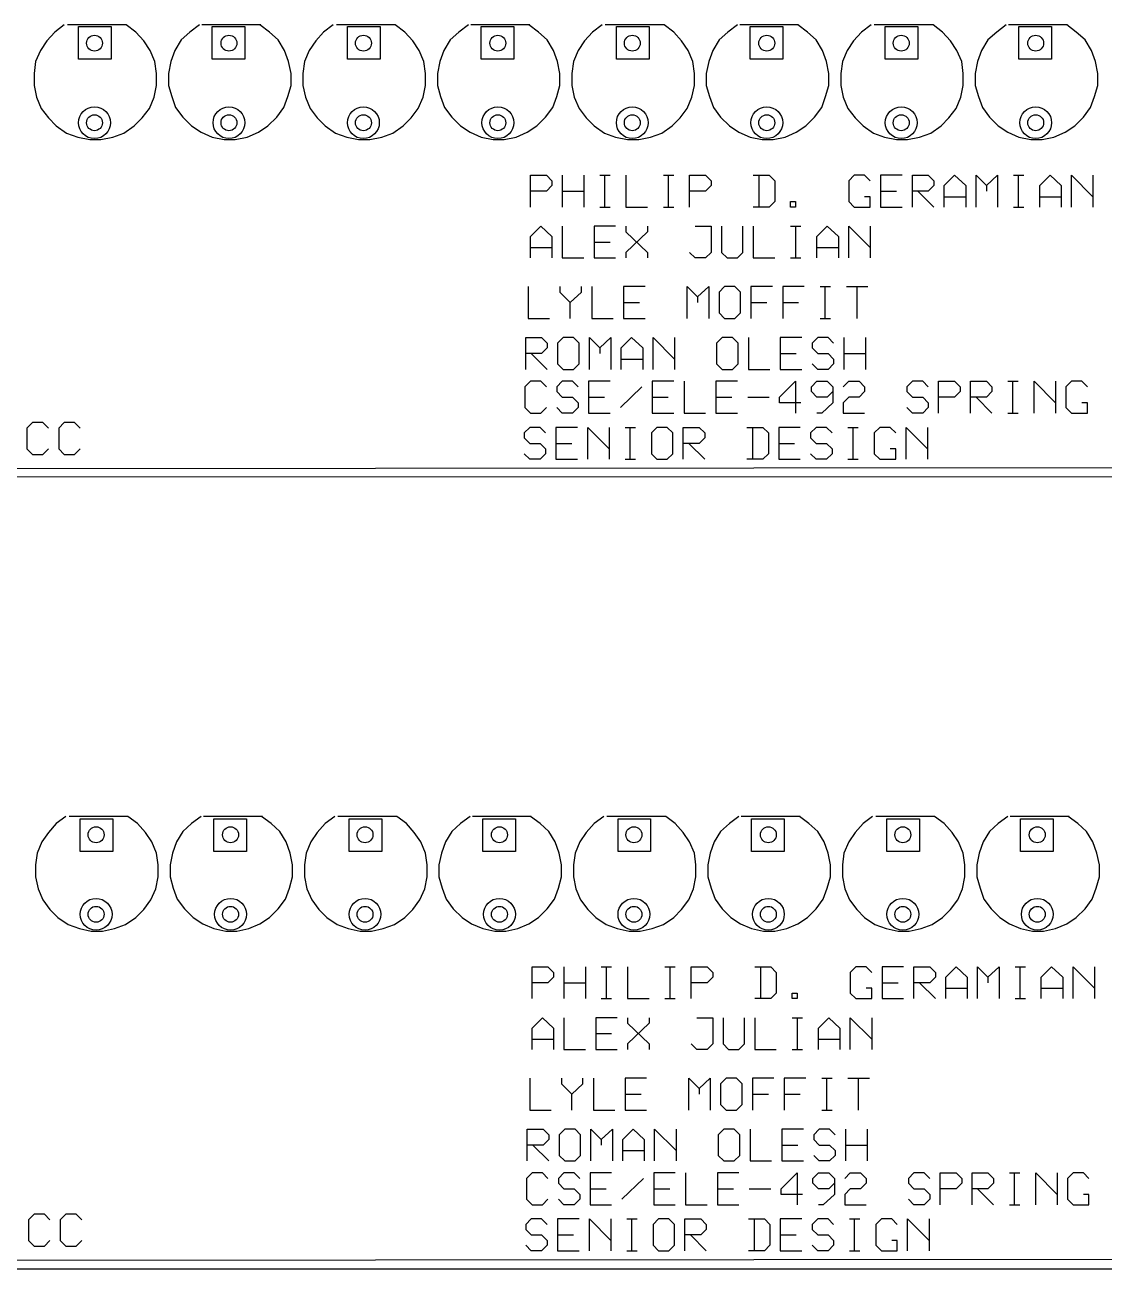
# Model space of a CAD drawing. Extents: x 0 to 7, y 0 to 3.
# Drawn here: x 3.434 to 4.791, y 0 to 1.564 of the extents above; entities that cross this region are included whole.
import ezdxf

# ---------------------------------------------------------------- set-up
doc = ezdxf.new("R2010")
doc.units = 0
doc.layers.get('0').update_dxf_attribs({"linetype": 'CONTINUOUS'})

msp = doc.modelspace()

# ---------------------------------------------------------------- linework, layer by layer
at = {"color": 7}
for p, q in [((3.484, 1.564), (3.472, 1.555)), ((3.562, 1.564), (3.488, 1.564)), ((3.574, 1.555), (3.562, 1.564)), ((3.654, 1.564), (3.642, 1.555)), ((3.731, 1.564), (3.657, 1.564)), ((3.742, 1.555), (3.73, 1.564)), ((3.822, 1.564), (3.81, 1.555)), ((3.9, 1.564), (3.826, 1.564)), ((3.912, 1.555), (3.9, 1.564)), ((3.992, 1.564), (3.98, 1.555)), ((4.069, 1.564), (3.995, 1.564)), ((4.08, 1.555), (4.068, 1.564)), ((4.16, 1.564), (4.148, 1.555)), ((4.238, 1.564), (4.164, 1.564)), ((4.25, 1.555), (4.238, 1.564)), ((4.33, 1.564), (4.318, 1.555)), ((4.407, 1.564), (4.333, 1.564)), ((4.418, 1.555), (4.406, 1.564)), ((4.498, 1.564), (4.486, 1.555)), ((4.576, 1.564), (4.502, 1.564)), ((4.588, 1.555), (4.576, 1.564)), ((4.668, 1.564), (4.656, 1.555)), ((4.745, 1.564), (4.671, 1.564)), ((4.756, 1.555), (4.744, 1.564)), ((3.472, 1.555), (3.462, 1.544)), ((3.502, 1.562), (3.543, 1.562)), ((3.502, 1.521), (3.502, 1.562)), ((3.543, 1.562), (3.543, 1.521)), ((3.584, 1.544), (3.574, 1.555)), ((3.642, 1.555), (3.631, 1.545)), ((3.67, 1.562), (3.711, 1.562)), ((3.67, 1.521), (3.67, 1.562)), ((3.711, 1.562), (3.711, 1.521)), ((3.753, 1.545), (3.742, 1.555)), ((3.81, 1.555), (3.8, 1.544)), ((3.84, 1.562), (3.881, 1.562)), ((3.84, 1.521), (3.84, 1.562)), ((3.881, 1.562), (3.881, 1.521)), ((3.922, 1.544), (3.912, 1.555)), ((3.98, 1.555), (3.969, 1.545)), ((4.008, 1.562), (4.049, 1.562)), ((4.008, 1.521), (4.008, 1.562)), ((4.049, 1.562), (4.049, 1.521)), ((4.091, 1.545), (4.08, 1.555)), ((4.148, 1.555), (4.138, 1.544)), ((4.178, 1.562), (4.219, 1.562)), ((4.178, 1.521), (4.178, 1.562)), ((4.219, 1.562), (4.219, 1.521)), ((4.26, 1.544), (4.25, 1.555)), ((4.318, 1.555), (4.307, 1.545)), ((4.346, 1.562), (4.387, 1.562)), ((4.346, 1.521), (4.346, 1.562)), ((4.387, 1.562), (4.387, 1.521)), ((4.429, 1.545), (4.418, 1.555)), ((4.486, 1.555), (4.476, 1.544)), ((4.516, 1.562), (4.557, 1.562)), ((4.516, 1.521), (4.516, 1.562)), ((4.557, 1.562), (4.557, 1.521)), ((4.598, 1.544), (4.588, 1.555)), ((4.656, 1.555), (4.645, 1.545)), ((4.684, 1.562), (4.725, 1.562)), ((4.684, 1.521), (4.684, 1.562)), ((4.725, 1.562), (4.725, 1.521)), ((4.767, 1.545), (4.756, 1.555)), ((3.462, 1.544), (3.454, 1.532)), ((3.592, 1.532), (3.584, 1.544)), ((3.631, 1.545), (3.623, 1.532)), ((3.761, 1.532), (3.753, 1.545)), ((3.8, 1.544), (3.792, 1.532)), ((3.93, 1.532), (3.922, 1.544)), ((3.969, 1.545), (3.961, 1.532)), ((4.099, 1.532), (4.091, 1.545)), ((4.138, 1.544), (4.13, 1.532)), ((4.268, 1.532), (4.26, 1.544)), ((4.307, 1.545), (4.299, 1.532)), ((4.437, 1.532), (4.429, 1.545)), ((4.476, 1.544), (4.468, 1.532)), ((4.606, 1.532), (4.598, 1.544)), ((4.645, 1.545), (4.637, 1.532)), ((4.775, 1.532), (4.767, 1.545)), ((3.448, 1.518), (3.446, 1.503)), ((3.454, 1.532), (3.448, 1.518)), ((3.543, 1.521), (3.502, 1.521)), ((3.598, 1.518), (3.592, 1.532)), ((3.6, 1.503), (3.598, 1.518)), ((3.618, 1.518), (3.615, 1.503)), ((3.623, 1.532), (3.618, 1.518)), ((3.711, 1.521), (3.67, 1.521)), ((3.766, 1.518), (3.761, 1.532)), ((3.769, 1.503), (3.766, 1.518)), ((3.786, 1.518), (3.784, 1.503)), ((3.792, 1.532), (3.786, 1.518)), ((3.881, 1.521), (3.84, 1.521)), ((3.936, 1.518), (3.93, 1.532)), ((3.938, 1.503), (3.936, 1.518)), ((3.956, 1.518), (3.953, 1.503)), ((3.961, 1.532), (3.956, 1.518)), ((4.049, 1.521), (4.008, 1.521)), ((4.104, 1.518), (4.099, 1.532)), ((4.107, 1.503), (4.104, 1.518)), ((4.124, 1.518), (4.122, 1.503)), ((4.13, 1.532), (4.124, 1.518)), ((4.219, 1.521), (4.178, 1.521)), ((4.274, 1.518), (4.268, 1.532)), ((4.276, 1.503), (4.274, 1.518)), ((4.294, 1.518), (4.291, 1.503)), ((4.299, 1.532), (4.294, 1.518)), ((4.387, 1.521), (4.346, 1.521)), ((4.442, 1.518), (4.437, 1.532)), ((4.445, 1.503), (4.442, 1.518)), ((4.462, 1.518), (4.46, 1.503)), ((4.468, 1.532), (4.462, 1.518)), ((4.557, 1.521), (4.516, 1.521)), ((4.612, 1.518), (4.606, 1.532)), ((4.614, 1.503), (4.612, 1.518)), ((4.632, 1.518), (4.629, 1.503)), ((4.637, 1.532), (4.632, 1.518)), ((4.725, 1.521), (4.684, 1.521)), ((4.78, 1.518), (4.775, 1.532)), ((4.783, 1.503), (4.78, 1.518)), ((3.446, 1.503), (3.446, 1.488)), ((3.6, 1.488), (3.6, 1.503)), ((3.615, 1.503), (3.615, 1.488)), ((3.769, 1.488), (3.769, 1.503)), ((3.784, 1.503), (3.784, 1.488)), ((3.938, 1.488), (3.938, 1.503)), ((3.953, 1.503), (3.953, 1.488)), ((4.107, 1.488), (4.107, 1.503)), ((4.122, 1.503), (4.122, 1.488)), ((4.276, 1.488), (4.276, 1.503)), ((4.291, 1.503), (4.291, 1.488)), ((4.445, 1.488), (4.445, 1.503)), ((4.46, 1.503), (4.46, 1.488)), ((4.614, 1.488), (4.614, 1.503)), ((4.629, 1.503), (4.629, 1.488)), ((4.783, 1.488), (4.783, 1.503)), ((3.446, 1.488), (3.449, 1.473)), ((3.597, 1.473), (3.6, 1.488)), ((3.615, 1.488), (3.619, 1.474)), ((3.765, 1.474), (3.769, 1.488)), ((3.784, 1.488), (3.787, 1.473)), ((3.935, 1.473), (3.938, 1.488)), ((3.953, 1.488), (3.957, 1.474)), ((4.103, 1.474), (4.107, 1.488)), ((4.122, 1.488), (4.125, 1.473)), ((4.273, 1.473), (4.276, 1.488)), ((4.291, 1.488), (4.295, 1.474)), ((4.441, 1.474), (4.445, 1.488)), ((4.46, 1.488), (4.463, 1.473)), ((4.611, 1.473), (4.614, 1.488)), ((4.629, 1.488), (4.633, 1.474)), ((4.779, 1.474), (4.783, 1.488)), ((3.449, 1.473), (3.455, 1.459)), ((3.591, 1.459), (3.597, 1.473)), ((3.619, 1.474), (3.624, 1.46)), ((3.76, 1.46), (3.765, 1.474)), ((3.787, 1.473), (3.793, 1.459)), ((3.929, 1.459), (3.935, 1.473)), ((3.957, 1.474), (3.962, 1.46)), ((4.098, 1.46), (4.103, 1.474)), ((4.125, 1.473), (4.131, 1.459)), ((4.267, 1.459), (4.273, 1.473)), ((4.295, 1.474), (4.3, 1.46)), ((4.436, 1.46), (4.441, 1.474)), ((4.463, 1.473), (4.469, 1.459)), ((4.605, 1.459), (4.611, 1.473)), ((4.633, 1.474), (4.638, 1.46)), ((4.774, 1.46), (4.779, 1.474)), ((3.455, 1.459), (3.464, 1.447)), ((3.582, 1.447), (3.591, 1.459)), ((3.624, 1.46), (3.633, 1.448)), ((3.751, 1.448), (3.76, 1.46)), ((3.793, 1.459), (3.802, 1.447)), ((3.92, 1.447), (3.929, 1.459)), ((3.962, 1.46), (3.971, 1.448)), ((4.089, 1.448), (4.098, 1.46)), ((4.131, 1.459), (4.14, 1.447)), ((4.258, 1.447), (4.267, 1.459)), ((4.3, 1.46), (4.309, 1.448)), ((4.427, 1.448), (4.436, 1.46)), ((4.469, 1.459), (4.478, 1.447)), ((4.596, 1.447), (4.605, 1.459)), ((4.638, 1.46), (4.647, 1.448)), ((4.765, 1.448), (4.774, 1.46)), ((3.464, 1.447), (3.474, 1.437)), ((3.572, 1.437), (3.582, 1.447)), ((3.633, 1.448), (3.644, 1.437)), ((3.74, 1.437), (3.751, 1.448)), ((3.802, 1.447), (3.812, 1.437)), ((3.91, 1.437), (3.92, 1.447)), ((3.971, 1.448), (3.982, 1.437)), ((4.078, 1.437), (4.089, 1.448)), ((4.14, 1.447), (4.15, 1.437)), ((4.248, 1.437), (4.258, 1.447)), ((4.309, 1.448), (4.32, 1.437)), ((4.416, 1.437), (4.427, 1.448)), ((4.478, 1.447), (4.488, 1.437)), ((4.586, 1.437), (4.596, 1.447)), ((4.647, 1.448), (4.658, 1.437)), ((4.754, 1.437), (4.765, 1.448)), ((3.474, 1.437), (3.487, 1.428)), ((3.487, 1.428), (3.501, 1.423)), ((3.545, 1.423), (3.559, 1.428)), ((3.559, 1.428), (3.572, 1.437)), ((3.644, 1.437), (3.656, 1.429)), ((3.656, 1.429), (3.67, 1.423)), ((3.714, 1.423), (3.728, 1.429)), ((3.728, 1.429), (3.74, 1.437)), ((3.812, 1.437), (3.825, 1.428)), ((3.825, 1.428), (3.839, 1.423)), ((3.883, 1.423), (3.897, 1.428)), ((3.897, 1.428), (3.91, 1.437)), ((3.982, 1.437), (3.994, 1.429)), ((3.994, 1.429), (4.008, 1.423)), ((4.052, 1.423), (4.066, 1.429)), ((4.066, 1.429), (4.078, 1.437)), ((4.15, 1.437), (4.163, 1.428)), ((4.163, 1.428), (4.177, 1.423)), ((4.221, 1.423), (4.235, 1.428)), ((4.235, 1.428), (4.248, 1.437)), ((4.32, 1.437), (4.332, 1.429)), ((4.332, 1.429), (4.346, 1.423)), ((4.39, 1.423), (4.404, 1.429)), ((4.404, 1.429), (4.416, 1.437)), ((4.488, 1.437), (4.501, 1.428)), ((4.501, 1.428), (4.515, 1.423)), ((4.559, 1.423), (4.573, 1.428)), ((4.573, 1.428), (4.586, 1.437)), ((4.658, 1.437), (4.67, 1.429)), ((4.67, 1.429), (4.684, 1.423)), ((4.728, 1.423), (4.742, 1.429)), ((4.742, 1.429), (4.754, 1.437)), ((3.501, 1.423), (3.516, 1.42)), ((3.516, 1.42), (3.53, 1.42)), ((3.53, 1.42), (3.545, 1.423)), ((3.67, 1.423), (3.685, 1.42)), ((3.685, 1.42), (3.699, 1.42)), ((3.699, 1.42), (3.714, 1.423)), ((3.839, 1.423), (3.854, 1.42)), ((3.854, 1.42), (3.868, 1.42)), ((3.868, 1.42), (3.883, 1.423)), ((4.008, 1.423), (4.023, 1.42)), ((4.023, 1.42), (4.037, 1.42)), ((4.037, 1.42), (4.052, 1.423)), ((4.177, 1.423), (4.192, 1.42)), ((4.192, 1.42), (4.206, 1.42)), ((4.206, 1.42), (4.221, 1.423)), ((4.346, 1.423), (4.361, 1.42)), ((4.361, 1.42), (4.375, 1.42)), ((4.375, 1.42), (4.39, 1.423)), ((4.515, 1.423), (4.53, 1.42)), ((4.53, 1.42), (4.544, 1.42)), ((4.544, 1.42), (4.559, 1.423)), ((4.684, 1.423), (4.699, 1.42)), ((4.699, 1.42), (4.713, 1.42)), ((4.713, 1.42), (4.728, 1.423)), ((4.07, 1.335), (4.07, 1.375)), ((4.07, 1.375), (4.09, 1.375)), ((4.09, 1.375), (4.097, 1.368)), ((4.097, 1.362), (4.09, 1.355)), ((4.097, 1.368), (4.097, 1.362)), ((4.11, 1.375), (4.11, 1.335)), ((4.137, 1.375), (4.137, 1.335)), ((4.157, 1.375), (4.17, 1.375)), ((4.163, 1.375), (4.163, 1.335)), ((4.19, 1.375), (4.19, 1.335)), ((4.237, 1.375), (4.25, 1.375)), ((4.243, 1.375), (4.243, 1.335)), ((4.27, 1.335), (4.27, 1.375)), ((4.27, 1.375), (4.29, 1.375)), ((4.29, 1.375), (4.297, 1.368)), ((4.297, 1.362), (4.29, 1.355)), ((4.297, 1.368), (4.297, 1.362)), ((4.35, 1.375), (4.37, 1.375)), ((4.357, 1.375), (4.357, 1.335)), ((4.37, 1.375), (4.377, 1.368)), ((4.377, 1.368), (4.377, 1.342)), ((4.477, 1.375), (4.47, 1.368)), ((4.47, 1.368), (4.47, 1.342)), ((4.49, 1.375), (4.477, 1.375)), ((4.497, 1.368), (4.49, 1.375)), ((4.537, 1.375), (4.51, 1.375)), ((4.51, 1.375), (4.51, 1.335)), ((4.55, 1.335), (4.55, 1.375)), ((4.55, 1.375), (4.57, 1.375)), ((4.57, 1.375), (4.577, 1.368)), ((4.577, 1.362), (4.57, 1.355)), ((4.577, 1.368), (4.577, 1.362)), ((4.59, 1.362), (4.603, 1.375)), ((4.59, 1.335), (4.59, 1.362)), ((4.603, 1.375), (4.617, 1.362)), ((4.617, 1.362), (4.617, 1.335)), ((4.63, 1.335), (4.63, 1.375)), ((4.63, 1.375), (4.643, 1.362)), ((4.643, 1.362), (4.657, 1.375)), ((4.643, 1.362), (4.643, 1.355)), ((4.657, 1.375), (4.657, 1.335)), ((4.677, 1.375), (4.69, 1.375)), ((4.683, 1.375), (4.683, 1.335)), ((4.71, 1.362), (4.723, 1.375)), ((4.71, 1.335), (4.71, 1.362)), ((4.723, 1.375), (4.737, 1.362)), ((4.737, 1.362), (4.737, 1.335)), ((4.75, 1.335), (4.75, 1.375)), ((4.75, 1.375), (4.777, 1.348)), ((4.777, 1.375), (4.777, 1.335)), ((4.09, 1.355), (4.07, 1.355)), ((4.11, 1.355), (4.137, 1.355)), ((4.29, 1.355), (4.27, 1.355)), ((4.497, 1.348), (4.49, 1.348)), ((4.497, 1.335), (4.497, 1.348)), ((4.51, 1.355), (4.53, 1.355)), ((4.57, 1.355), (4.55, 1.355)), ((4.557, 1.355), (4.577, 1.335)), ((4.59, 1.348), (4.617, 1.348)), ((4.71, 1.348), (4.737, 1.348)), ((4.157, 1.335), (4.17, 1.335)), ((4.19, 1.335), (4.217, 1.335)), ((4.237, 1.335), (4.25, 1.335)), ((4.37, 1.335), (4.35, 1.335)), ((4.377, 1.342), (4.37, 1.335)), ((4.397, 1.335), (4.397, 1.342)), ((4.397, 1.342), (4.403, 1.342)), ((4.403, 1.335), (4.397, 1.335)), ((4.403, 1.342), (4.403, 1.335)), ((4.47, 1.342), (4.477, 1.335)), ((4.477, 1.335), (4.497, 1.335)), ((4.51, 1.335), (4.537, 1.335)), ((4.677, 1.335), (4.69, 1.335)), ((4.07, 1.298), (4.083, 1.311)), ((4.083, 1.311), (4.097, 1.298)), ((4.11, 1.311), (4.11, 1.271)), ((4.177, 1.311), (4.15, 1.311)), ((4.15, 1.311), (4.15, 1.271)), ((4.19, 1.311), (4.19, 1.304)), ((4.19, 1.304), (4.217, 1.278)), ((4.217, 1.304), (4.19, 1.278)), ((4.217, 1.311), (4.217, 1.304)), ((4.277, 1.311), (4.297, 1.311)), ((4.297, 1.311), (4.297, 1.278)), ((4.31, 1.311), (4.31, 1.278)), ((4.337, 1.278), (4.337, 1.311)), ((4.35, 1.311), (4.35, 1.271)), ((4.397, 1.311), (4.41, 1.311)), ((4.403, 1.311), (4.403, 1.271)), ((4.43, 1.298), (4.443, 1.311)), ((4.443, 1.311), (4.457, 1.298)), ((4.47, 1.271), (4.47, 1.311)), ((4.47, 1.311), (4.497, 1.284)), ((4.497, 1.311), (4.497, 1.271)), ((4.07, 1.271), (4.07, 1.298)), ((4.07, 1.284), (4.097, 1.284)), ((4.097, 1.298), (4.097, 1.271)), ((4.15, 1.291), (4.17, 1.291)), ((4.43, 1.271), (4.43, 1.298)), ((4.43, 1.284), (4.457, 1.284)), ((4.457, 1.298), (4.457, 1.271)), ((4.11, 1.271), (4.137, 1.271)), ((4.15, 1.271), (4.177, 1.271)), ((4.19, 1.278), (4.19, 1.271)), ((4.217, 1.278), (4.217, 1.271)), ((4.277, 1.271), (4.27, 1.278)), ((4.29, 1.271), (4.277, 1.271)), ((4.297, 1.278), (4.29, 1.271)), ((4.31, 1.278), (4.317, 1.271)), ((4.317, 1.271), (4.33, 1.271)), ((4.33, 1.271), (4.337, 1.278)), ((4.35, 1.271), (4.377, 1.271)), ((4.397, 1.271), (4.41, 1.271)), ((4.067, 1.235), (4.067, 1.195)), ((4.107, 1.235), (4.107, 1.228)), ((4.107, 1.228), (4.12, 1.215)), ((4.12, 1.215), (4.134, 1.228)), ((4.134, 1.228), (4.134, 1.235)), ((4.147, 1.235), (4.147, 1.195)), ((4.214, 1.235), (4.187, 1.235)), ((4.187, 1.235), (4.187, 1.195)), ((4.267, 1.195), (4.267, 1.235)), ((4.267, 1.235), (4.28, 1.222)), ((4.28, 1.222), (4.294, 1.235)), ((4.28, 1.222), (4.28, 1.215)), ((4.294, 1.235), (4.294, 1.195)), ((4.314, 1.235), (4.307, 1.228)), ((4.307, 1.228), (4.307, 1.202)), ((4.327, 1.235), (4.314, 1.235)), ((4.334, 1.228), (4.327, 1.235)), ((4.334, 1.202), (4.334, 1.228)), ((4.374, 1.235), (4.347, 1.235)), ((4.347, 1.235), (4.347, 1.195)), ((4.414, 1.235), (4.387, 1.235)), ((4.387, 1.235), (4.387, 1.195)), ((4.434, 1.235), (4.447, 1.235)), ((4.44, 1.235), (4.44, 1.195)), ((4.467, 1.235), (4.494, 1.235)), ((4.48, 1.235), (4.48, 1.195)), ((4.12, 1.195), (4.12, 1.215)), ((4.187, 1.215), (4.207, 1.215)), ((4.347, 1.215), (4.367, 1.215)), ((4.387, 1.215), (4.407, 1.215)), ((4.067, 1.195), (4.094, 1.195)), ((4.147, 1.195), (4.174, 1.195)), ((4.187, 1.195), (4.214, 1.195)), ((4.307, 1.202), (4.314, 1.195)), ((4.314, 1.195), (4.327, 1.195)), ((4.327, 1.195), (4.334, 1.202)), ((4.434, 1.195), (4.447, 1.195)), ((4.064, 1.131), (4.064, 1.171)), ((4.064, 1.171), (4.084, 1.171)), ((4.084, 1.171), (4.091, 1.164)), ((4.091, 1.158), (4.084, 1.151)), ((4.091, 1.164), (4.091, 1.158)), ((4.111, 1.171), (4.104, 1.164)), ((4.104, 1.164), (4.104, 1.138)), ((4.124, 1.171), (4.111, 1.171)), ((4.131, 1.164), (4.124, 1.171)), ((4.131, 1.138), (4.131, 1.164)), ((4.144, 1.131), (4.144, 1.171)), ((4.144, 1.171), (4.157, 1.158)), ((4.157, 1.158), (4.171, 1.171)), ((4.157, 1.158), (4.157, 1.151)), ((4.171, 1.171), (4.171, 1.131)), ((4.184, 1.158), (4.197, 1.171)), ((4.184, 1.131), (4.184, 1.158)), ((4.197, 1.171), (4.211, 1.158)), ((4.211, 1.158), (4.211, 1.131)), ((4.224, 1.131), (4.224, 1.171)), ((4.224, 1.171), (4.251, 1.144)), ((4.251, 1.171), (4.251, 1.131)), ((4.311, 1.171), (4.304, 1.164)), ((4.304, 1.164), (4.304, 1.138)), ((4.324, 1.171), (4.311, 1.171)), ((4.331, 1.164), (4.324, 1.171)), ((4.331, 1.138), (4.331, 1.164)), ((4.344, 1.171), (4.344, 1.131)), ((4.411, 1.171), (4.384, 1.171)), ((4.384, 1.171), (4.384, 1.131)), ((4.431, 1.171), (4.424, 1.164)), ((4.424, 1.164), (4.424, 1.158)), ((4.424, 1.158), (4.431, 1.151)), ((4.444, 1.171), (4.431, 1.171)), ((4.451, 1.164), (4.444, 1.171)), ((4.464, 1.171), (4.464, 1.131)), ((4.491, 1.171), (4.491, 1.131)), ((4.084, 1.151), (4.064, 1.151)), ((4.071, 1.151), (4.091, 1.131)), ((4.184, 1.144), (4.211, 1.144)), ((4.384, 1.151), (4.404, 1.151)), ((4.431, 1.151), (4.444, 1.151)), ((4.444, 1.151), (4.451, 1.144)), ((4.451, 1.144), (4.451, 1.138)), ((4.464, 1.151), (4.491, 1.151)), ((4.104, 1.138), (4.111, 1.131)), ((4.111, 1.131), (4.124, 1.131)), ((4.124, 1.131), (4.131, 1.138)), ((4.304, 1.138), (4.311, 1.131)), ((4.311, 1.131), (4.324, 1.131)), ((4.324, 1.131), (4.331, 1.138)), ((4.344, 1.131), (4.371, 1.131)), ((4.384, 1.131), (4.411, 1.131)), ((4.431, 1.131), (4.424, 1.138)), ((4.444, 1.131), (4.431, 1.131)), ((4.451, 1.138), (4.444, 1.131)), ((4.07, 1.116), (4.063, 1.109)), ((4.083, 1.116), (4.07, 1.116)), ((4.09, 1.109), (4.083, 1.116)), ((4.11, 1.116), (4.103, 1.109)), ((4.123, 1.116), (4.11, 1.116)), ((4.13, 1.109), (4.123, 1.116)), ((4.17, 1.116), (4.143, 1.116)), ((4.143, 1.116), (4.143, 1.076)), ((4.25, 1.116), (4.223, 1.116)), ((4.223, 1.116), (4.223, 1.076)), ((4.263, 1.116), (4.263, 1.076)), ((4.33, 1.116), (4.303, 1.116)), ((4.303, 1.116), (4.303, 1.076)), ((4.383, 1.096), (4.403, 1.116)), ((4.403, 1.116), (4.403, 1.076)), ((4.423, 1.109), (4.43, 1.116)), ((4.43, 1.116), (4.443, 1.116)), ((4.443, 1.116), (4.45, 1.109)), ((4.463, 1.109), (4.47, 1.116)), ((4.47, 1.116), (4.483, 1.116)), ((4.483, 1.116), (4.49, 1.109)), ((4.55, 1.116), (4.543, 1.109)), ((4.563, 1.116), (4.55, 1.116)), ((4.57, 1.109), (4.563, 1.116)), ((4.583, 1.076), (4.583, 1.116)), ((4.583, 1.116), (4.603, 1.116)), ((4.603, 1.116), (4.61, 1.109)), ((4.623, 1.076), (4.623, 1.116)), ((4.623, 1.116), (4.643, 1.116)), ((4.643, 1.116), (4.65, 1.109)), ((4.67, 1.116), (4.683, 1.116)), ((4.676, 1.116), (4.676, 1.076)), ((4.703, 1.076), (4.703, 1.116)), ((4.703, 1.116), (4.73, 1.089)), ((4.73, 1.116), (4.73, 1.076)), ((4.75, 1.116), (4.743, 1.109)), ((4.763, 1.116), (4.75, 1.116)), ((4.77, 1.109), (4.763, 1.116)), ((4.063, 1.109), (4.063, 1.083)), ((4.103, 1.109), (4.103, 1.103)), ((4.103, 1.103), (4.11, 1.096)), ((4.11, 1.096), (4.123, 1.096)), ((4.123, 1.096), (4.13, 1.089)), ((4.143, 1.096), (4.163, 1.096)), ((4.183, 1.083), (4.21, 1.109)), ((4.223, 1.096), (4.243, 1.096)), ((4.303, 1.096), (4.323, 1.096)), ((4.343, 1.096), (4.37, 1.096)), ((4.383, 1.089), (4.383, 1.096)), ((4.423, 1.103), (4.423, 1.109)), ((4.43, 1.096), (4.423, 1.103)), ((4.443, 1.096), (4.43, 1.096)), ((4.45, 1.103), (4.443, 1.096)), ((4.45, 1.109), (4.45, 1.089)), ((4.47, 1.096), (4.463, 1.089)), ((4.483, 1.096), (4.47, 1.096)), ((4.49, 1.103), (4.483, 1.096)), ((4.49, 1.109), (4.49, 1.103)), ((4.543, 1.109), (4.543, 1.103)), ((4.543, 1.103), (4.55, 1.096)), ((4.55, 1.096), (4.563, 1.096)), ((4.563, 1.096), (4.57, 1.089)), ((4.603, 1.096), (4.583, 1.096)), ((4.61, 1.103), (4.603, 1.096)), ((4.61, 1.109), (4.61, 1.103)), ((4.643, 1.096), (4.623, 1.096)), ((4.63, 1.096), (4.65, 1.076)), ((4.65, 1.103), (4.643, 1.096)), ((4.65, 1.109), (4.65, 1.103)), ((4.743, 1.109), (4.743, 1.083)), ((4.063, 1.083), (4.07, 1.076)), ((4.083, 1.076), (4.09, 1.083)), ((4.11, 1.076), (4.103, 1.083)), ((4.13, 1.083), (4.123, 1.076)), ((4.13, 1.089), (4.13, 1.083)), ((4.41, 1.089), (4.383, 1.089)), ((4.45, 1.089), (4.436, 1.076)), ((4.463, 1.089), (4.463, 1.076)), ((4.55, 1.076), (4.543, 1.083)), ((4.57, 1.083), (4.563, 1.076)), ((4.57, 1.089), (4.57, 1.083)), ((4.743, 1.083), (4.75, 1.076)), ((4.77, 1.089), (4.763, 1.089)), ((4.77, 1.076), (4.77, 1.089)), ((3.444, 1.064), (3.437, 1.057)), ((3.457, 1.064), (3.444, 1.064)), ((3.464, 1.057), (3.457, 1.064)), ((3.484, 1.064), (3.477, 1.057)), ((3.497, 1.064), (3.484, 1.064)), ((3.504, 1.057), (3.497, 1.064)), ((4.07, 1.076), (4.083, 1.076)), ((4.123, 1.076), (4.11, 1.076)), ((4.143, 1.076), (4.17, 1.076)), ((4.223, 1.076), (4.25, 1.076)), ((4.263, 1.076), (4.29, 1.076)), ((4.303, 1.076), (4.33, 1.076)), ((4.436, 1.076), (4.43, 1.076)), ((4.463, 1.076), (4.49, 1.076)), ((4.563, 1.076), (4.55, 1.076)), ((4.67, 1.076), (4.683, 1.076)), ((4.75, 1.076), (4.77, 1.076)), ((3.437, 1.057), (3.437, 1.031)), ((3.477, 1.057), (3.477, 1.031)), ((4.069, 1.058), (4.062, 1.051)), ((4.062, 1.051), (4.062, 1.045)), ((4.082, 1.058), (4.069, 1.058)), ((4.089, 1.051), (4.082, 1.058)), ((4.129, 1.058), (4.102, 1.058)), ((4.102, 1.058), (4.102, 1.018)), ((4.142, 1.018), (4.142, 1.058)), ((4.142, 1.058), (4.169, 1.031)), ((4.169, 1.058), (4.169, 1.018)), ((4.189, 1.058), (4.202, 1.058)), ((4.195, 1.058), (4.195, 1.018)), ((4.229, 1.058), (4.222, 1.051)), ((4.222, 1.051), (4.222, 1.025)), ((4.242, 1.058), (4.229, 1.058)), ((4.249, 1.051), (4.242, 1.058)), ((4.249, 1.025), (4.249, 1.051)), ((4.262, 1.018), (4.262, 1.058)), ((4.262, 1.058), (4.282, 1.058)), ((4.282, 1.058), (4.289, 1.051)), ((4.289, 1.051), (4.289, 1.045)), ((4.342, 1.058), (4.362, 1.058)), ((4.349, 1.058), (4.349, 1.018)), ((4.362, 1.058), (4.369, 1.051)), ((4.369, 1.051), (4.369, 1.025)), ((4.409, 1.058), (4.382, 1.058)), ((4.382, 1.058), (4.382, 1.018)), ((4.429, 1.058), (4.422, 1.051)), ((4.422, 1.051), (4.422, 1.045)), ((4.442, 1.058), (4.429, 1.058)), ((4.449, 1.051), (4.442, 1.058)), ((4.469, 1.058), (4.482, 1.058)), ((4.475, 1.058), (4.475, 1.018)), ((4.509, 1.058), (4.502, 1.051)), ((4.502, 1.051), (4.502, 1.025)), ((4.522, 1.058), (4.509, 1.058)), ((4.529, 1.051), (4.522, 1.058)), ((4.542, 1.018), (4.542, 1.058)), ((4.542, 1.058), (4.569, 1.031)), ((4.569, 1.058), (4.569, 1.018)), ((4.062, 1.045), (4.069, 1.038)), ((4.069, 1.038), (4.082, 1.038)), ((4.082, 1.038), (4.089, 1.031)), ((4.102, 1.038), (4.122, 1.038)), ((4.282, 1.038), (4.262, 1.038)), ((4.269, 1.038), (4.289, 1.018)), ((4.289, 1.045), (4.282, 1.038)), ((4.382, 1.038), (4.402, 1.038)), ((4.422, 1.045), (4.429, 1.038)), ((4.429, 1.038), (4.442, 1.038)), ((4.442, 1.038), (4.449, 1.031)), ((3.437, 1.031), (3.444, 1.024)), ((3.444, 1.024), (3.457, 1.024)), ((3.457, 1.024), (3.464, 1.031)), ((3.477, 1.031), (3.484, 1.024)), ((3.484, 1.024), (3.497, 1.024)), ((3.497, 1.024), (3.504, 1.031)), ((4.069, 1.018), (4.062, 1.025)), ((4.082, 1.018), (4.069, 1.018)), ((4.089, 1.025), (4.082, 1.018)), ((4.089, 1.031), (4.089, 1.025)), ((4.102, 1.018), (4.129, 1.018)), ((4.189, 1.018), (4.202, 1.018)), ((4.222, 1.025), (4.229, 1.018)), ((4.229, 1.018), (4.242, 1.018)), ((4.242, 1.018), (4.249, 1.025)), ((4.362, 1.018), (4.342, 1.018)), ((4.369, 1.025), (4.362, 1.018)), ((4.382, 1.018), (4.409, 1.018)), ((4.429, 1.018), (4.422, 1.025)), ((4.442, 1.018), (4.429, 1.018)), ((4.449, 1.025), (4.442, 1.018)), ((4.449, 1.031), (4.449, 1.025)), ((4.469, 1.018), (4.482, 1.018)), ((4.502, 1.025), (4.509, 1.018)), ((4.509, 1.018), (4.529, 1.018)), ((4.529, 1.031), (4.522, 1.031)), ((4.529, 1.018), (4.529, 1.031)), ((0.004, 1.004), (6.994, 1.009)), ((6.996, 0.995), (0.005, 0.997)), ((3.486, 0.569), (3.474, 0.56)), ((3.564, 0.569), (3.49, 0.569)), ((3.504, 0.566), (3.545, 0.566)), ((3.504, 0.525), (3.504, 0.566)), ((3.545, 0.566), (3.545, 0.525)), ((3.576, 0.56), (3.564, 0.569)), ((3.656, 0.569), (3.644, 0.56)), ((3.733, 0.569), (3.659, 0.569)), ((3.672, 0.566), (3.713, 0.566)), ((3.672, 0.525), (3.672, 0.566)), ((3.713, 0.566), (3.713, 0.525)), ((3.744, 0.56), (3.732, 0.569)), ((3.824, 0.569), (3.812, 0.56)), ((3.902, 0.569), (3.828, 0.569)), ((3.842, 0.566), (3.883, 0.566)), ((3.842, 0.525), (3.842, 0.566)), ((3.883, 0.566), (3.883, 0.525)), ((3.914, 0.56), (3.902, 0.569)), ((3.994, 0.569), (3.982, 0.56)), ((4.071, 0.569), (3.997, 0.569)), ((4.01, 0.566), (4.051, 0.566)), ((4.01, 0.525), (4.01, 0.566)), ((4.051, 0.566), (4.051, 0.525)), ((4.082, 0.56), (4.07, 0.569)), ((4.162, 0.569), (4.15, 0.56)), ((4.24, 0.569), (4.166, 0.569)), ((4.18, 0.566), (4.221, 0.566)), ((4.18, 0.525), (4.18, 0.566)), ((4.221, 0.566), (4.221, 0.525)), ((4.252, 0.56), (4.24, 0.569)), ((4.332, 0.569), (4.32, 0.56)), ((4.409, 0.569), (4.335, 0.569)), ((4.348, 0.566), (4.389, 0.566)), ((4.348, 0.525), (4.348, 0.566)), ((4.389, 0.566), (4.389, 0.525)), ((4.42, 0.56), (4.408, 0.569)), ((4.5, 0.569), (4.488, 0.56)), ((4.578, 0.569), (4.504, 0.569)), ((4.518, 0.566), (4.559, 0.566)), ((4.518, 0.525), (4.518, 0.566)), ((4.559, 0.566), (4.559, 0.525)), ((4.59, 0.56), (4.578, 0.569)), ((4.67, 0.569), (4.658, 0.56)), ((4.747, 0.569), (4.673, 0.569)), ((4.686, 0.566), (4.727, 0.566)), ((4.686, 0.525), (4.686, 0.566)), ((4.727, 0.566), (4.727, 0.525)), ((4.758, 0.56), (4.746, 0.569)), ((3.464, 0.549), (3.456, 0.537)), ((3.474, 0.56), (3.464, 0.549)), ((3.586, 0.549), (3.576, 0.56)), ((3.594, 0.537), (3.586, 0.549)), ((3.633, 0.55), (3.625, 0.537)), ((3.644, 0.56), (3.633, 0.55)), ((3.755, 0.55), (3.744, 0.56)), ((3.763, 0.537), (3.755, 0.55)), ((3.802, 0.549), (3.794, 0.537)), ((3.812, 0.56), (3.802, 0.549)), ((3.924, 0.549), (3.914, 0.56)), ((3.932, 0.537), (3.924, 0.549)), ((3.971, 0.55), (3.963, 0.537)), ((3.982, 0.56), (3.971, 0.55)), ((4.093, 0.55), (4.082, 0.56)), ((4.101, 0.537), (4.093, 0.55)), ((4.14, 0.549), (4.132, 0.537)), ((4.15, 0.56), (4.14, 0.549)), ((4.262, 0.549), (4.252, 0.56)), ((4.27, 0.537), (4.262, 0.549)), ((4.309, 0.55), (4.301, 0.537)), ((4.32, 0.56), (4.309, 0.55)), ((4.431, 0.55), (4.42, 0.56)), ((4.439, 0.537), (4.431, 0.55)), ((4.478, 0.549), (4.47, 0.537)), ((4.488, 0.56), (4.478, 0.549)), ((4.6, 0.549), (4.59, 0.56)), ((4.608, 0.537), (4.6, 0.549)), ((4.647, 0.55), (4.639, 0.537)), ((4.658, 0.56), (4.647, 0.55)), ((4.769, 0.55), (4.758, 0.56)), ((4.777, 0.537), (4.769, 0.55)), ((3.456, 0.537), (3.45, 0.523)), ((3.6, 0.523), (3.594, 0.537)), ((3.625, 0.537), (3.62, 0.523)), ((3.768, 0.523), (3.763, 0.537)), ((3.794, 0.537), (3.788, 0.523)), ((3.938, 0.523), (3.932, 0.537)), ((3.963, 0.537), (3.958, 0.523)), ((4.106, 0.523), (4.101, 0.537)), ((4.132, 0.537), (4.126, 0.523)), ((4.276, 0.523), (4.27, 0.537)), ((4.301, 0.537), (4.296, 0.523)), ((4.444, 0.523), (4.439, 0.537)), ((4.47, 0.537), (4.464, 0.523)), ((4.614, 0.523), (4.608, 0.537)), ((4.639, 0.537), (4.634, 0.523)), ((4.782, 0.523), (4.777, 0.537)), ((3.45, 0.523), (3.448, 0.508)), ((3.545, 0.525), (3.504, 0.525)), ((3.602, 0.508), (3.6, 0.523)), ((3.62, 0.523), (3.617, 0.508)), ((3.713, 0.525), (3.672, 0.525)), ((3.771, 0.508), (3.768, 0.523)), ((3.788, 0.523), (3.786, 0.508)), ((3.883, 0.525), (3.842, 0.525)), ((3.94, 0.508), (3.938, 0.523)), ((3.958, 0.523), (3.955, 0.508)), ((4.051, 0.525), (4.01, 0.525)), ((4.109, 0.508), (4.106, 0.523)), ((4.126, 0.523), (4.124, 0.508)), ((4.221, 0.525), (4.18, 0.525)), ((4.278, 0.508), (4.276, 0.523)), ((4.296, 0.523), (4.293, 0.508)), ((4.389, 0.525), (4.348, 0.525)), ((4.447, 0.508), (4.444, 0.523)), ((4.464, 0.523), (4.462, 0.508)), ((4.559, 0.525), (4.518, 0.525)), ((4.616, 0.508), (4.614, 0.523)), ((4.634, 0.523), (4.631, 0.508)), ((4.727, 0.525), (4.686, 0.525)), ((4.785, 0.508), (4.782, 0.523)), ((3.448, 0.508), (3.448, 0.493)), ((3.602, 0.493), (3.602, 0.508)), ((3.617, 0.508), (3.617, 0.493)), ((3.771, 0.493), (3.771, 0.508)), ((3.786, 0.508), (3.786, 0.493)), ((3.94, 0.493), (3.94, 0.508)), ((3.955, 0.508), (3.955, 0.493)), ((4.109, 0.493), (4.109, 0.508)), ((4.124, 0.508), (4.124, 0.493)), ((4.278, 0.493), (4.278, 0.508)), ((4.293, 0.508), (4.293, 0.493)), ((4.447, 0.493), (4.447, 0.508)), ((4.462, 0.508), (4.462, 0.493)), ((4.616, 0.493), (4.616, 0.508)), ((4.631, 0.508), (4.631, 0.493)), ((4.785, 0.493), (4.785, 0.508)), ((3.448, 0.493), (3.451, 0.478)), ((3.599, 0.478), (3.602, 0.493)), ((3.617, 0.493), (3.621, 0.479)), ((3.767, 0.479), (3.771, 0.493)), ((3.786, 0.493), (3.789, 0.478)), ((3.937, 0.478), (3.94, 0.493)), ((3.955, 0.493), (3.959, 0.479)), ((4.105, 0.479), (4.109, 0.493)), ((4.124, 0.493), (4.127, 0.478)), ((4.275, 0.478), (4.278, 0.493)), ((4.293, 0.493), (4.297, 0.479)), ((4.443, 0.479), (4.447, 0.493)), ((4.462, 0.493), (4.465, 0.478)), ((4.613, 0.478), (4.616, 0.493)), ((4.631, 0.493), (4.635, 0.479)), ((4.781, 0.479), (4.785, 0.493)), ((3.451, 0.478), (3.457, 0.464)), ((3.593, 0.464), (3.599, 0.478)), ((3.621, 0.479), (3.626, 0.465)), ((3.762, 0.465), (3.767, 0.479)), ((3.789, 0.478), (3.795, 0.464)), ((3.931, 0.464), (3.937, 0.478)), ((3.959, 0.479), (3.964, 0.465)), ((4.1, 0.465), (4.105, 0.479)), ((4.127, 0.478), (4.133, 0.464)), ((4.269, 0.464), (4.275, 0.478)), ((4.297, 0.479), (4.302, 0.465)), ((4.438, 0.465), (4.443, 0.479)), ((4.465, 0.478), (4.471, 0.464)), ((4.607, 0.464), (4.613, 0.478)), ((4.635, 0.479), (4.64, 0.465)), ((4.776, 0.465), (4.781, 0.479)), ((3.457, 0.464), (3.466, 0.452)), ((3.584, 0.452), (3.593, 0.464)), ((3.626, 0.465), (3.635, 0.453)), ((3.753, 0.453), (3.762, 0.465)), ((3.795, 0.464), (3.804, 0.452)), ((3.922, 0.452), (3.931, 0.464)), ((3.964, 0.465), (3.973, 0.453)), ((4.091, 0.453), (4.1, 0.465)), ((4.133, 0.464), (4.142, 0.452)), ((4.26, 0.452), (4.269, 0.464)), ((4.302, 0.465), (4.311, 0.453)), ((4.429, 0.453), (4.438, 0.465)), ((4.471, 0.464), (4.48, 0.452)), ((4.598, 0.452), (4.607, 0.464)), ((4.64, 0.465), (4.649, 0.453)), ((4.767, 0.453), (4.776, 0.465)), ((3.466, 0.452), (3.476, 0.442)), ((3.476, 0.442), (3.489, 0.433)), ((3.561, 0.433), (3.574, 0.442)), ((3.574, 0.442), (3.584, 0.452)), ((3.635, 0.453), (3.646, 0.442)), ((3.646, 0.442), (3.658, 0.434)), ((3.73, 0.434), (3.742, 0.442)), ((3.742, 0.442), (3.753, 0.453)), ((3.804, 0.452), (3.814, 0.442)), ((3.814, 0.442), (3.827, 0.433)), ((3.899, 0.433), (3.912, 0.442)), ((3.912, 0.442), (3.922, 0.452)), ((3.973, 0.453), (3.984, 0.442)), ((3.984, 0.442), (3.996, 0.434)), ((4.068, 0.434), (4.08, 0.442)), ((4.08, 0.442), (4.091, 0.453)), ((4.142, 0.452), (4.152, 0.442)), ((4.152, 0.442), (4.165, 0.433)), ((4.237, 0.433), (4.25, 0.442)), ((4.25, 0.442), (4.26, 0.452)), ((4.311, 0.453), (4.322, 0.442)), ((4.322, 0.442), (4.334, 0.434)), ((4.406, 0.434), (4.418, 0.442)), ((4.418, 0.442), (4.429, 0.453)), ((4.48, 0.452), (4.49, 0.442)), ((4.49, 0.442), (4.503, 0.433)), ((4.575, 0.433), (4.588, 0.442)), ((4.588, 0.442), (4.598, 0.452)), ((4.649, 0.453), (4.66, 0.442)), ((4.66, 0.442), (4.672, 0.434)), ((4.744, 0.434), (4.756, 0.442)), ((4.756, 0.442), (4.767, 0.453)), ((3.489, 0.433), (3.503, 0.428)), ((3.503, 0.428), (3.518, 0.425)), ((3.518, 0.425), (3.532, 0.425)), ((3.532, 0.425), (3.547, 0.428)), ((3.547, 0.428), (3.561, 0.433)), ((3.658, 0.434), (3.672, 0.428)), ((3.672, 0.428), (3.687, 0.425)), ((3.687, 0.425), (3.701, 0.425)), ((3.701, 0.425), (3.716, 0.428)), ((3.716, 0.428), (3.73, 0.434)), ((3.827, 0.433), (3.841, 0.428)), ((3.841, 0.428), (3.856, 0.425)), ((3.856, 0.425), (3.87, 0.425)), ((3.87, 0.425), (3.885, 0.428)), ((3.885, 0.428), (3.899, 0.433)), ((3.996, 0.434), (4.01, 0.428)), ((4.01, 0.428), (4.025, 0.425)), ((4.025, 0.425), (4.039, 0.425)), ((4.039, 0.425), (4.054, 0.428)), ((4.054, 0.428), (4.068, 0.434)), ((4.165, 0.433), (4.179, 0.428)), ((4.179, 0.428), (4.194, 0.425)), ((4.194, 0.425), (4.208, 0.425)), ((4.208, 0.425), (4.223, 0.428)), ((4.223, 0.428), (4.237, 0.433)), ((4.334, 0.434), (4.348, 0.428)), ((4.348, 0.428), (4.363, 0.425)), ((4.363, 0.425), (4.377, 0.425)), ((4.377, 0.425), (4.392, 0.428)), ((4.392, 0.428), (4.406, 0.434)), ((4.503, 0.433), (4.517, 0.428)), ((4.517, 0.428), (4.532, 0.425)), ((4.532, 0.425), (4.546, 0.425)), ((4.546, 0.425), (4.561, 0.428)), ((4.561, 0.428), (4.575, 0.433)), ((4.672, 0.434), (4.686, 0.428)), ((4.686, 0.428), (4.701, 0.425)), ((4.701, 0.425), (4.715, 0.425)), ((4.715, 0.425), (4.73, 0.428)), ((4.73, 0.428), (4.744, 0.434)), ((4.072, 0.34), (4.072, 0.38)), ((4.072, 0.38), (4.092, 0.38)), ((4.092, 0.38), (4.099, 0.373)), ((4.112, 0.38), (4.112, 0.34)), ((4.139, 0.38), (4.139, 0.34)), ((4.159, 0.38), (4.172, 0.38)), ((4.165, 0.38), (4.165, 0.34)), ((4.192, 0.38), (4.192, 0.34)), ((4.239, 0.38), (4.252, 0.38)), ((4.245, 0.38), (4.245, 0.34)), ((4.272, 0.34), (4.272, 0.38)), ((4.272, 0.38), (4.292, 0.38)), ((4.292, 0.38), (4.299, 0.373)), ((4.352, 0.38), (4.372, 0.38)), ((4.359, 0.38), (4.359, 0.34)), ((4.372, 0.38), (4.379, 0.373)), ((4.479, 0.38), (4.472, 0.373)), ((4.492, 0.38), (4.479, 0.38)), ((4.499, 0.373), (4.492, 0.38)), ((4.539, 0.38), (4.512, 0.38)), ((4.512, 0.38), (4.512, 0.34)), ((4.552, 0.34), (4.552, 0.38)), ((4.552, 0.38), (4.572, 0.38)), ((4.572, 0.38), (4.579, 0.373)), ((4.592, 0.367), (4.605, 0.38)), ((4.605, 0.38), (4.619, 0.367)), ((4.632, 0.34), (4.632, 0.38)), ((4.632, 0.38), (4.645, 0.367)), ((4.645, 0.367), (4.659, 0.38)), ((4.659, 0.38), (4.659, 0.34)), ((4.679, 0.38), (4.692, 0.38)), ((4.685, 0.38), (4.685, 0.34)), ((4.712, 0.367), (4.725, 0.38)), ((4.725, 0.38), (4.739, 0.367)), ((4.752, 0.34), (4.752, 0.38)), ((4.752, 0.38), (4.779, 0.353)), ((4.779, 0.38), (4.779, 0.34)), ((4.092, 0.36), (4.072, 0.36)), ((4.099, 0.367), (4.092, 0.36)), ((4.099, 0.373), (4.099, 0.367)), ((4.112, 0.36), (4.139, 0.36)), ((4.292, 0.36), (4.272, 0.36)), ((4.299, 0.367), (4.292, 0.36)), ((4.299, 0.373), (4.299, 0.367)), ((4.379, 0.373), (4.379, 0.347)), ((4.472, 0.373), (4.472, 0.347)), ((4.512, 0.36), (4.532, 0.36)), ((4.572, 0.36), (4.552, 0.36)), ((4.559, 0.36), (4.579, 0.34)), ((4.579, 0.367), (4.572, 0.36)), ((4.579, 0.373), (4.579, 0.367)), ((4.592, 0.34), (4.592, 0.367)), ((4.619, 0.367), (4.619, 0.34)), ((4.645, 0.367), (4.645, 0.36)), ((4.712, 0.34), (4.712, 0.367)), ((4.739, 0.367), (4.739, 0.34)), ((4.379, 0.347), (4.372, 0.34)), ((4.399, 0.34), (4.399, 0.347)), ((4.399, 0.347), (4.405, 0.347)), ((4.405, 0.347), (4.405, 0.34)), ((4.472, 0.347), (4.479, 0.34)), ((4.499, 0.353), (4.492, 0.353)), ((4.499, 0.34), (4.499, 0.353)), ((4.592, 0.353), (4.619, 0.353)), ((4.712, 0.353), (4.739, 0.353)), ((4.159, 0.34), (4.172, 0.34)), ((4.192, 0.34), (4.219, 0.34)), ((4.239, 0.34), (4.252, 0.34)), ((4.372, 0.34), (4.352, 0.34)), ((4.405, 0.34), (4.399, 0.34)), ((4.479, 0.34), (4.499, 0.34)), ((4.512, 0.34), (4.539, 0.34)), ((4.679, 0.34), (4.692, 0.34)), ((4.072, 0.303), (4.085, 0.316)), ((4.085, 0.316), (4.099, 0.303)), ((4.112, 0.316), (4.112, 0.276)), ((4.179, 0.316), (4.152, 0.316)), ((4.152, 0.316), (4.152, 0.276)), ((4.192, 0.316), (4.192, 0.309)), ((4.219, 0.316), (4.219, 0.309)), ((4.279, 0.316), (4.299, 0.316)), ((4.299, 0.316), (4.299, 0.283)), ((4.312, 0.316), (4.312, 0.283)), ((4.339, 0.283), (4.339, 0.316)), ((4.352, 0.316), (4.352, 0.276)), ((4.399, 0.316), (4.412, 0.316)), ((4.405, 0.316), (4.405, 0.276)), ((4.432, 0.303), (4.445, 0.316)), ((4.445, 0.316), (4.459, 0.303)), ((4.472, 0.276), (4.472, 0.316)), ((4.472, 0.316), (4.499, 0.289)), ((4.499, 0.316), (4.499, 0.276)), ((4.072, 0.276), (4.072, 0.303)), ((4.099, 0.303), (4.099, 0.276)), ((4.192, 0.309), (4.219, 0.283)), ((4.219, 0.309), (4.192, 0.283)), ((4.432, 0.276), (4.432, 0.303)), ((4.459, 0.303), (4.459, 0.276)), ((4.072, 0.289), (4.099, 0.289)), ((4.152, 0.296), (4.172, 0.296)), ((4.192, 0.283), (4.192, 0.276)), ((4.219, 0.283), (4.219, 0.276)), ((4.279, 0.276), (4.272, 0.283)), ((4.299, 0.283), (4.292, 0.276)), ((4.312, 0.283), (4.319, 0.276)), ((4.332, 0.276), (4.339, 0.283)), ((4.432, 0.289), (4.459, 0.289)), ((4.112, 0.276), (4.139, 0.276)), ((4.152, 0.276), (4.179, 0.276)), ((4.292, 0.276), (4.279, 0.276)), ((4.319, 0.276), (4.332, 0.276)), ((4.352, 0.276), (4.379, 0.276)), ((4.399, 0.276), (4.412, 0.276)), ((4.069, 0.24), (4.069, 0.2)), ((4.109, 0.24), (4.109, 0.233)), ((4.136, 0.233), (4.136, 0.24)), ((4.149, 0.24), (4.149, 0.2)), ((4.216, 0.24), (4.189, 0.24)), ((4.189, 0.24), (4.189, 0.2)), ((4.269, 0.2), (4.269, 0.24)), ((4.269, 0.24), (4.282, 0.227)), ((4.282, 0.227), (4.296, 0.24)), ((4.296, 0.24), (4.296, 0.2)), ((4.316, 0.24), (4.309, 0.233)), ((4.329, 0.24), (4.316, 0.24)), ((4.336, 0.233), (4.329, 0.24)), ((4.376, 0.24), (4.349, 0.24)), ((4.349, 0.24), (4.349, 0.2)), ((4.416, 0.24), (4.389, 0.24)), ((4.389, 0.24), (4.389, 0.2)), ((4.436, 0.24), (4.449, 0.24)), ((4.442, 0.24), (4.442, 0.2)), ((4.469, 0.24), (4.496, 0.24)), ((4.482, 0.24), (4.482, 0.2)), ((4.109, 0.233), (4.122, 0.22)), ((4.122, 0.22), (4.136, 0.233)), ((4.122, 0.2), (4.122, 0.22)), ((4.189, 0.22), (4.209, 0.22)), ((4.282, 0.227), (4.282, 0.22)), ((4.309, 0.233), (4.309, 0.207)), ((4.336, 0.207), (4.336, 0.233)), ((4.349, 0.22), (4.369, 0.22)), ((4.389, 0.22), (4.409, 0.22)), ((4.309, 0.207), (4.316, 0.2)), ((4.329, 0.2), (4.336, 0.207)), ((4.069, 0.2), (4.096, 0.2)), ((4.149, 0.2), (4.176, 0.2)), ((4.189, 0.2), (4.216, 0.2)), ((4.316, 0.2), (4.329, 0.2)), ((4.436, 0.2), (4.449, 0.2)), ((4.066, 0.136), (4.066, 0.176)), ((4.066, 0.176), (4.086, 0.176)), ((4.086, 0.176), (4.093, 0.169)), ((4.113, 0.176), (4.106, 0.169)), ((4.126, 0.176), (4.113, 0.176)), ((4.133, 0.169), (4.126, 0.176)), ((4.146, 0.136), (4.146, 0.176)), ((4.146, 0.176), (4.159, 0.163)), ((4.159, 0.163), (4.173, 0.176)), ((4.173, 0.176), (4.173, 0.136)), ((4.186, 0.163), (4.199, 0.176)), ((4.199, 0.176), (4.213, 0.163)), ((4.226, 0.136), (4.226, 0.176)), ((4.226, 0.176), (4.253, 0.149)), ((4.253, 0.176), (4.253, 0.136)), ((4.313, 0.176), (4.306, 0.169)), ((4.326, 0.176), (4.313, 0.176)), ((4.333, 0.169), (4.326, 0.176)), ((4.346, 0.176), (4.346, 0.136)), ((4.413, 0.176), (4.386, 0.176)), ((4.386, 0.176), (4.386, 0.136)), ((4.433, 0.176), (4.426, 0.169)), ((4.446, 0.176), (4.433, 0.176)), ((4.453, 0.169), (4.446, 0.176)), ((4.466, 0.176), (4.466, 0.136)), ((4.493, 0.176), (4.493, 0.136)), ((4.093, 0.163), (4.086, 0.156)), ((4.093, 0.169), (4.093, 0.163)), ((4.106, 0.169), (4.106, 0.143)), ((4.133, 0.143), (4.133, 0.169)), ((4.159, 0.163), (4.159, 0.156)), ((4.186, 0.136), (4.186, 0.163)), ((4.213, 0.163), (4.213, 0.136)), ((4.306, 0.169), (4.306, 0.143)), ((4.333, 0.143), (4.333, 0.169)), ((4.426, 0.169), (4.426, 0.163)), ((4.426, 0.163), (4.433, 0.156)), ((4.086, 0.156), (4.066, 0.156)), ((4.073, 0.156), (4.093, 0.136)), ((4.106, 0.143), (4.113, 0.136)), ((4.126, 0.136), (4.133, 0.143)), ((4.186, 0.149), (4.213, 0.149)), ((4.306, 0.143), (4.313, 0.136)), ((4.326, 0.136), (4.333, 0.143)), ((4.386, 0.156), (4.406, 0.156)), ((4.433, 0.136), (4.426, 0.143)), ((4.433, 0.156), (4.446, 0.156)), ((4.446, 0.156), (4.453, 0.149)), ((4.453, 0.143), (4.446, 0.136)), ((4.453, 0.149), (4.453, 0.143)), ((4.466, 0.156), (4.493, 0.156)), ((4.113, 0.136), (4.126, 0.136)), ((4.313, 0.136), (4.326, 0.136)), ((4.346, 0.136), (4.373, 0.136)), ((4.386, 0.136), (4.413, 0.136)), ((4.446, 0.136), (4.433, 0.136)), ((4.072, 0.121), (4.065, 0.114)), ((4.065, 0.114), (4.065, 0.088)), ((4.085, 0.121), (4.072, 0.121)), ((4.092, 0.114), (4.085, 0.121)), ((4.112, 0.121), (4.105, 0.114)), ((4.105, 0.114), (4.105, 0.108)), ((4.125, 0.121), (4.112, 0.121)), ((4.132, 0.114), (4.125, 0.121)), ((4.172, 0.121), (4.145, 0.121)), ((4.145, 0.121), (4.145, 0.081)), ((4.185, 0.088), (4.212, 0.114)), ((4.252, 0.121), (4.225, 0.121)), ((4.225, 0.121), (4.225, 0.081)), ((4.265, 0.121), (4.265, 0.081)), ((4.332, 0.121), (4.305, 0.121)), ((4.305, 0.121), (4.305, 0.081)), ((4.385, 0.101), (4.405, 0.121)), ((4.405, 0.121), (4.405, 0.081)), ((4.425, 0.114), (4.432, 0.121)), ((4.425, 0.108), (4.425, 0.114)), ((4.432, 0.121), (4.445, 0.121)), ((4.445, 0.121), (4.452, 0.114)), ((4.452, 0.114), (4.452, 0.094)), ((4.465, 0.114), (4.472, 0.121)), ((4.472, 0.121), (4.485, 0.121)), ((4.485, 0.121), (4.492, 0.114)), ((4.492, 0.114), (4.492, 0.108)), ((4.552, 0.121), (4.545, 0.114)), ((4.545, 0.114), (4.545, 0.108)), ((4.565, 0.121), (4.552, 0.121)), ((4.572, 0.114), (4.565, 0.121)), ((4.585, 0.081), (4.585, 0.121)), ((4.585, 0.121), (4.605, 0.121)), ((4.605, 0.121), (4.612, 0.114)), ((4.612, 0.114), (4.612, 0.108)), ((4.625, 0.081), (4.625, 0.121)), ((4.625, 0.121), (4.645, 0.121)), ((4.645, 0.121), (4.652, 0.114)), ((4.652, 0.114), (4.652, 0.108)), ((4.672, 0.121), (4.685, 0.121)), ((4.678, 0.121), (4.678, 0.081)), ((4.705, 0.081), (4.705, 0.121)), ((4.705, 0.121), (4.732, 0.094)), ((4.732, 0.121), (4.732, 0.081)), ((4.752, 0.121), (4.745, 0.114)), ((4.745, 0.114), (4.745, 0.088)), ((4.765, 0.121), (4.752, 0.121)), ((4.772, 0.114), (4.765, 0.121)), ((4.105, 0.108), (4.112, 0.101)), ((4.112, 0.101), (4.125, 0.101)), ((4.125, 0.101), (4.132, 0.094)), ((4.132, 0.094), (4.132, 0.088)), ((4.145, 0.101), (4.165, 0.101)), ((4.225, 0.101), (4.245, 0.101)), ((4.305, 0.101), (4.325, 0.101)), ((4.345, 0.101), (4.372, 0.101)), ((4.385, 0.094), (4.385, 0.101)), ((4.412, 0.094), (4.385, 0.094)), ((4.432, 0.101), (4.425, 0.108)), ((4.445, 0.101), (4.432, 0.101)), ((4.452, 0.094), (4.438, 0.081)), ((4.452, 0.108), (4.445, 0.101)), ((4.472, 0.101), (4.465, 0.094)), ((4.465, 0.094), (4.465, 0.081)), ((4.485, 0.101), (4.472, 0.101)), ((4.492, 0.108), (4.485, 0.101)), ((4.545, 0.108), (4.552, 0.101)), ((4.552, 0.101), (4.565, 0.101)), ((4.565, 0.101), (4.572, 0.094)), ((4.572, 0.094), (4.572, 0.088)), ((4.605, 0.101), (4.585, 0.101)), ((4.612, 0.108), (4.605, 0.101)), ((4.645, 0.101), (4.625, 0.101)), ((4.632, 0.101), (4.652, 0.081)), ((4.652, 0.108), (4.645, 0.101)), ((4.772, 0.094), (4.765, 0.094)), ((4.772, 0.081), (4.772, 0.094)), ((4.065, 0.088), (4.072, 0.081)), ((4.072, 0.081), (4.085, 0.081)), ((4.085, 0.081), (4.092, 0.088)), ((4.112, 0.081), (4.105, 0.088)), ((4.125, 0.081), (4.112, 0.081)), ((4.132, 0.088), (4.125, 0.081)), ((4.145, 0.081), (4.172, 0.081)), ((4.225, 0.081), (4.252, 0.081)), ((4.265, 0.081), (4.292, 0.081)), ((4.305, 0.081), (4.332, 0.081)), ((4.438, 0.081), (4.432, 0.081)), ((4.465, 0.081), (4.492, 0.081)), ((4.552, 0.081), (4.545, 0.088)), ((4.565, 0.081), (4.552, 0.081)), ((4.572, 0.088), (4.565, 0.081)), ((4.672, 0.081), (4.685, 0.081)), ((4.745, 0.088), (4.752, 0.081)), ((4.752, 0.081), (4.772, 0.081)), ((3.446, 0.069), (3.439, 0.062)), ((3.459, 0.069), (3.446, 0.069)), ((3.466, 0.062), (3.459, 0.069)), ((3.486, 0.069), (3.479, 0.062)), ((3.499, 0.069), (3.486, 0.069)), ((3.506, 0.062), (3.499, 0.069)), ((4.071, 0.063), (4.064, 0.056)), ((4.084, 0.063), (4.071, 0.063)), ((4.091, 0.056), (4.084, 0.063)), ((4.131, 0.063), (4.104, 0.063)), ((4.104, 0.063), (4.104, 0.023)), ((4.144, 0.023), (4.144, 0.063)), ((4.144, 0.063), (4.171, 0.036)), ((4.171, 0.063), (4.171, 0.023)), ((4.191, 0.063), (4.204, 0.063)), ((4.197, 0.063), (4.197, 0.023)), ((4.231, 0.063), (4.224, 0.056)), ((4.244, 0.063), (4.231, 0.063)), ((4.251, 0.056), (4.244, 0.063)), ((4.264, 0.023), (4.264, 0.063)), ((4.264, 0.063), (4.284, 0.063)), ((4.284, 0.063), (4.291, 0.056)), ((4.344, 0.063), (4.364, 0.063)), ((4.351, 0.063), (4.351, 0.023)), ((4.364, 0.063), (4.371, 0.056)), ((4.411, 0.063), (4.384, 0.063)), ((4.384, 0.063), (4.384, 0.023)), ((4.431, 0.063), (4.424, 0.056)), ((4.444, 0.063), (4.431, 0.063)), ((4.451, 0.056), (4.444, 0.063)), ((4.471, 0.063), (4.484, 0.063)), ((4.477, 0.063), (4.477, 0.023)), ((4.511, 0.063), (4.504, 0.056)), ((4.524, 0.063), (4.511, 0.063)), ((4.531, 0.056), (4.524, 0.063)), ((4.544, 0.023), (4.544, 0.063)), ((4.544, 0.063), (4.571, 0.036)), ((4.571, 0.063), (4.571, 0.023)), ((3.439, 0.062), (3.439, 0.036)), ((3.479, 0.062), (3.479, 0.036)), ((4.064, 0.056), (4.064, 0.05)), ((4.064, 0.05), (4.071, 0.043)), ((4.224, 0.056), (4.224, 0.03)), ((4.251, 0.03), (4.251, 0.056)), ((4.291, 0.05), (4.284, 0.043)), ((4.291, 0.056), (4.291, 0.05)), ((4.371, 0.056), (4.371, 0.03)), ((4.424, 0.056), (4.424, 0.05)), ((4.424, 0.05), (4.431, 0.043)), ((4.504, 0.056), (4.504, 0.03)), ((3.439, 0.036), (3.446, 0.029)), ((3.459, 0.029), (3.466, 0.036)), ((3.479, 0.036), (3.486, 0.029)), ((3.499, 0.029), (3.506, 0.036)), ((4.071, 0.043), (4.084, 0.043)), ((4.084, 0.043), (4.091, 0.036)), ((4.091, 0.036), (4.091, 0.03)), ((4.104, 0.043), (4.124, 0.043)), ((4.284, 0.043), (4.264, 0.043)), ((4.271, 0.043), (4.291, 0.023)), ((4.384, 0.043), (4.404, 0.043)), ((4.431, 0.043), (4.444, 0.043)), ((4.444, 0.043), (4.451, 0.036)), ((4.451, 0.036), (4.451, 0.03)), ((4.531, 0.036), (4.524, 0.036)), ((4.531, 0.023), (4.531, 0.036)), ((3.446, 0.029), (3.459, 0.029)), ((3.486, 0.029), (3.499, 0.029)), ((4.071, 0.023), (4.064, 0.03)), ((4.084, 0.023), (4.071, 0.023)), ((4.091, 0.03), (4.084, 0.023)), ((4.104, 0.023), (4.131, 0.023)), ((4.191, 0.023), (4.204, 0.023)), ((4.224, 0.03), (4.231, 0.023)), ((4.231, 0.023), (4.244, 0.023)), ((4.244, 0.023), (4.251, 0.03)), ((4.364, 0.023), (4.344, 0.023)), ((4.371, 0.03), (4.364, 0.023)), ((4.384, 0.023), (4.411, 0.023)), ((4.431, 0.023), (4.424, 0.03)), ((4.444, 0.023), (4.431, 0.023)), ((4.451, 0.03), (4.444, 0.023)), ((4.471, 0.023), (4.484, 0.023)), ((4.504, 0.03), (4.511, 0.023)), ((4.511, 0.023), (4.531, 0.023)), ((7, 0), (0, 0)), ((0.006, 0.009), (6.996, 0.014))]:
    msp.add_line(p, q, dxfattribs=at)
for centre, radius in [((3.522, 1.541), 0.01), ((3.691, 1.541), 0.01), ((3.86, 1.541), 0.01), ((4.029, 1.541), 0.01), ((4.198, 1.541), 0.01), ((4.367, 1.541), 0.01), ((4.536, 1.541), 0.01), ((4.705, 1.541), 0.01), ((3.522, 1.441), 0.02), ((3.691, 1.441), 0.02), ((3.86, 1.441), 0.02), ((4.029, 1.441), 0.02), ((4.198, 1.441), 0.02), ((4.367, 1.441), 0.02), ((4.536, 1.441), 0.02), ((4.705, 1.441), 0.02), ((3.522, 1.441), 0.01), ((3.691, 1.441), 0.01), ((3.86, 1.441), 0.01), ((4.029, 1.441), 0.01), ((4.198, 1.441), 0.01), ((4.367, 1.441), 0.01), ((4.536, 1.441), 0.01), ((4.705, 1.441), 0.01), ((3.524, 0.546), 0.01), ((3.693, 0.546), 0.01), ((3.862, 0.546), 0.01), ((4.031, 0.546), 0.01), ((4.2, 0.546), 0.01), ((4.369, 0.546), 0.01), ((4.538, 0.546), 0.01), ((4.707, 0.546), 0.01), ((3.524, 0.446), 0.02), ((3.524, 0.446), 0.01), ((3.693, 0.446), 0.02), ((3.693, 0.446), 0.01), ((3.862, 0.446), 0.02), ((3.862, 0.446), 0.01), ((4.031, 0.446), 0.02), ((4.031, 0.446), 0.01), ((4.2, 0.446), 0.02), ((4.2, 0.446), 0.01), ((4.369, 0.446), 0.02), ((4.369, 0.446), 0.01), ((4.538, 0.446), 0.02), ((4.538, 0.446), 0.01), ((4.707, 0.446), 0.02), ((4.707, 0.446), 0.01)]:
    msp.add_circle(centre, radius, dxfattribs=at)

doc.saveas('drawing.dxf')
